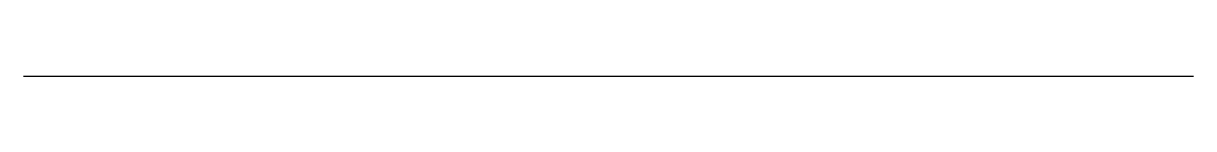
# Model space of a CAD drawing. Extents: x 15 to 16, y 0 to 0.
import ezdxf

# ---------------------------------------------------------------- set-up
doc = ezdxf.new("R2010")
doc.units = 0
doc.layers.add('VIPRS_G13', color=7, linetype='Continuous')

# ---------------------------------------------------------------- blocks, each defined once
blk = doc.blocks.new('VIPRS_G13_DEPTH_0')
blk.add_line((0, 0), (1, 0))
blk = doc.blocks.new('VIPRS_G13_DEPTH_1')
blk.add_blockref('VIPRS_G13_DEPTH_0', (1, 0))
blk = doc.blocks.new('VIPRS_G13_DEPTH_2')
blk.add_blockref('VIPRS_G13_DEPTH_1', (2, 0))
blk = doc.blocks.new('VIPRS_G13_DEPTH_3')
blk.add_blockref('VIPRS_G13_DEPTH_2', (3, 0))
blk = doc.blocks.new('VIPRS_G13_DEPTH_4')
blk.add_blockref('VIPRS_G13_DEPTH_3', (4, 0))
blk = doc.blocks.new('VIPRS_G13_DEPTH_5')
blk.add_blockref('VIPRS_G13_DEPTH_4', (5, 0))

msp = doc.modelspace()

# ---------------------------------------------------------------- block references
at = {"layer": 'VIPRS_G13'}
msp.add_blockref('VIPRS_G13_DEPTH_5', (0, 0), dxfattribs=at)

doc.saveas('drawing.dxf')
